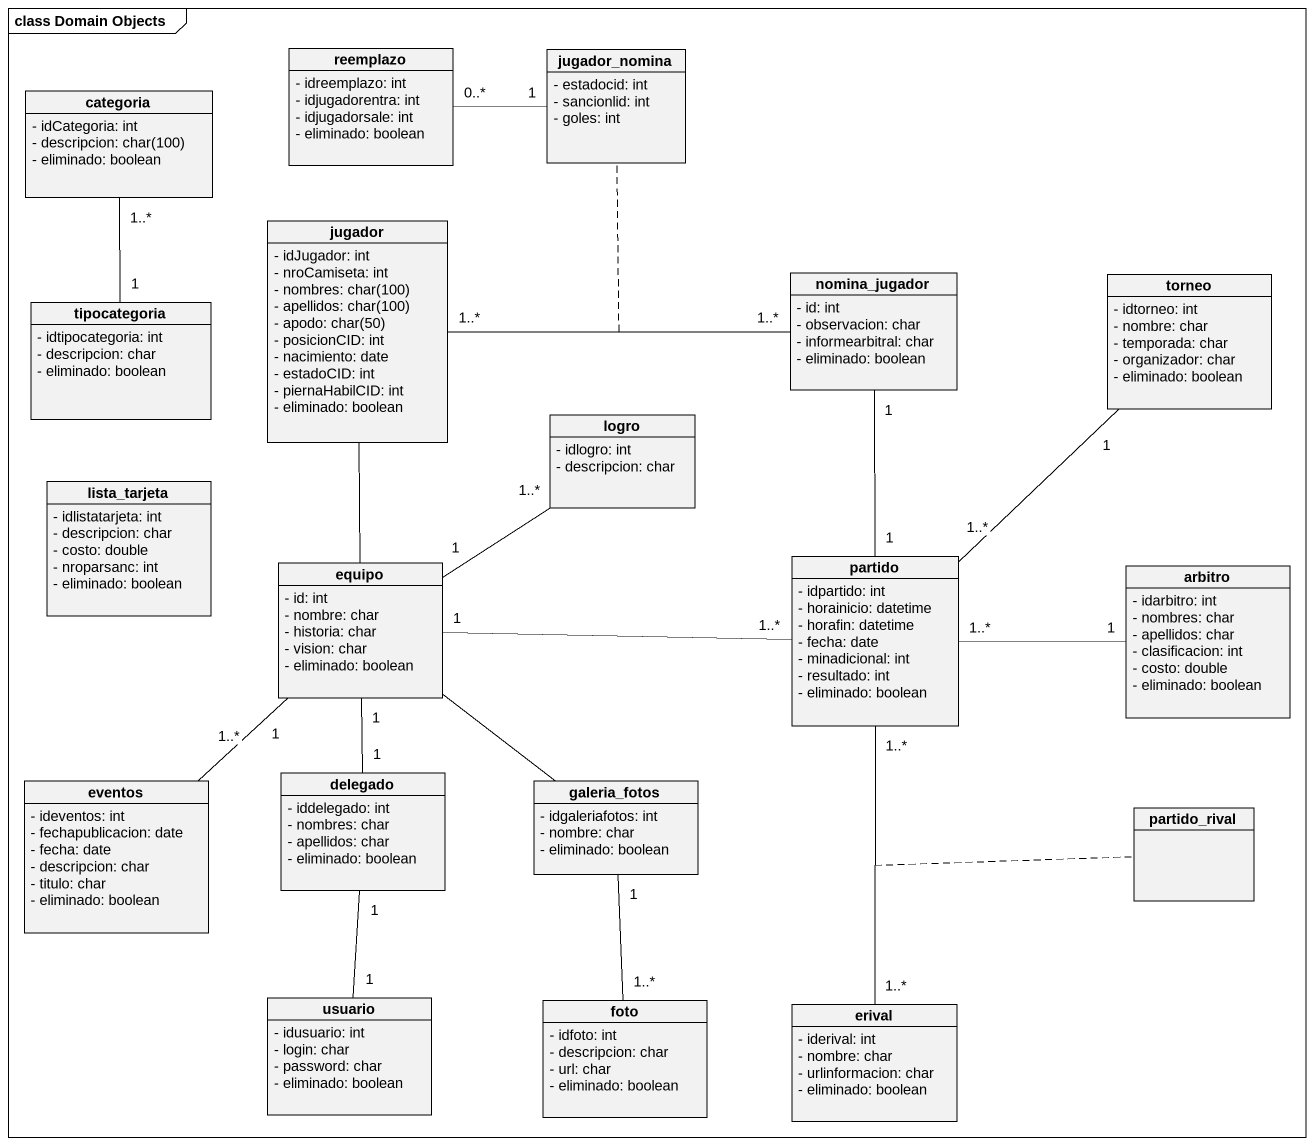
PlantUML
@startuml
mainframe class Domain Objects
hide circle
hide empty members
skinparam classAttributeIconSize 0
class reemplazo {
  - idreemplazo: int
  - idjugadorentra: int
  - idjugadorsale: int
  - eliminado: boolean
}
class categoria {
  - idCategoria: int
  {field} - descripcion: char(100)
  - eliminado: boolean
}
class jugador_nomina {
  - estadocid: int
  - sancionlid: int
  - goles: int
}
class jugador {
  - idJugador: int
  - nroCamiseta: int
  {field} - nombres: char(100)
  {field} - apellidos: char(100)
  {field} - apodo: char(50)
  - posicionCID: int
  - nacimiento: date
  - estadoCID: int
  - piernaHabilCID: int
  - eliminado: boolean
}
class nomina_jugador {
  - id: int
  - observacion: char
  - informearbitral: char
  - eliminado: boolean
}
class torneo {
  - idtorneo: int
  - nombre: char
  - temporada: char
  - organizador: char
  - eliminado: boolean
}
class tipocategoria {
  - idtipocategoria: int
  - descripcion: char
  - eliminado: boolean
}
class logro {
  - idlogro: int
  - descripcion: char
}
class lista_tarjeta {
  - idlistatarjeta: int
  - descripcion: char
  - costo: double
  - nroparsanc: int
  - eliminado: boolean
}
class equipo {
  - id: int
  - nombre: char
  - historia: char
  - vision: char
  - eliminado: boolean
}
class partido {
  - idpartido: int
  - horainicio: datetime
  - horafin: datetime
  - fecha: date
  - minadicional: int
  - resultado: int
  - eliminado: boolean
}
class arbitro {
  - idarbitro: int
  - nombres: char
  - apellidos: char
  - clasificacion: int
  - costo: double
  - eliminado: boolean
}
class eventos {
  - ideventos: int
  - fechapublicacion: date
  - fecha: date
  - descripcion: char
  - titulo: char
  - eliminado: boolean
}
class delegado {
  - iddelegado: int
  - nombres: char
  - apellidos: char
  - eliminado: boolean
}
class galeria_fotos {
  - idgaleriafotos: int
  - nombre: char
  - eliminado: boolean
}
class partido_rival
class usuario {
  - idusuario: int
  - login: char
  - password: char
  - eliminado: boolean
}
class foto {
  - idfoto: int
  - descripcion: char
  - url: char
  - eliminado: boolean
}
class erival {
  - iderival: int
  - nombre: char
  - urlinformacion: char
  - eliminado: boolean
}
jugador_nomina "1" -left- "0..*" reemplazo
jugador "1..*" -right- "1..*" nomina_jugador
(jugador, nomina_jugador) .. jugador_nomina
jugador -- equipo
nomina_jugador "1" -- "1" partido
tipocategoria "1" -up- "1..*" categoria
equipo "1" -up- "1..*" logro
equipo "1" -right- "1..*" partido
equipo "1" -- "1..*" eventos
equipo "1" -- "1" delegado
equipo -- galeria_fotos
partido "1..*" -up- "1" torneo
partido "1..*" -right- "1" arbitro
partido "1..*" -- "1..*" erival
(partido, erival) .. partido_rival
galeria_fotos "1" -- "1..*" foto
usuario "1" -up- "1" delegado
@enduml
